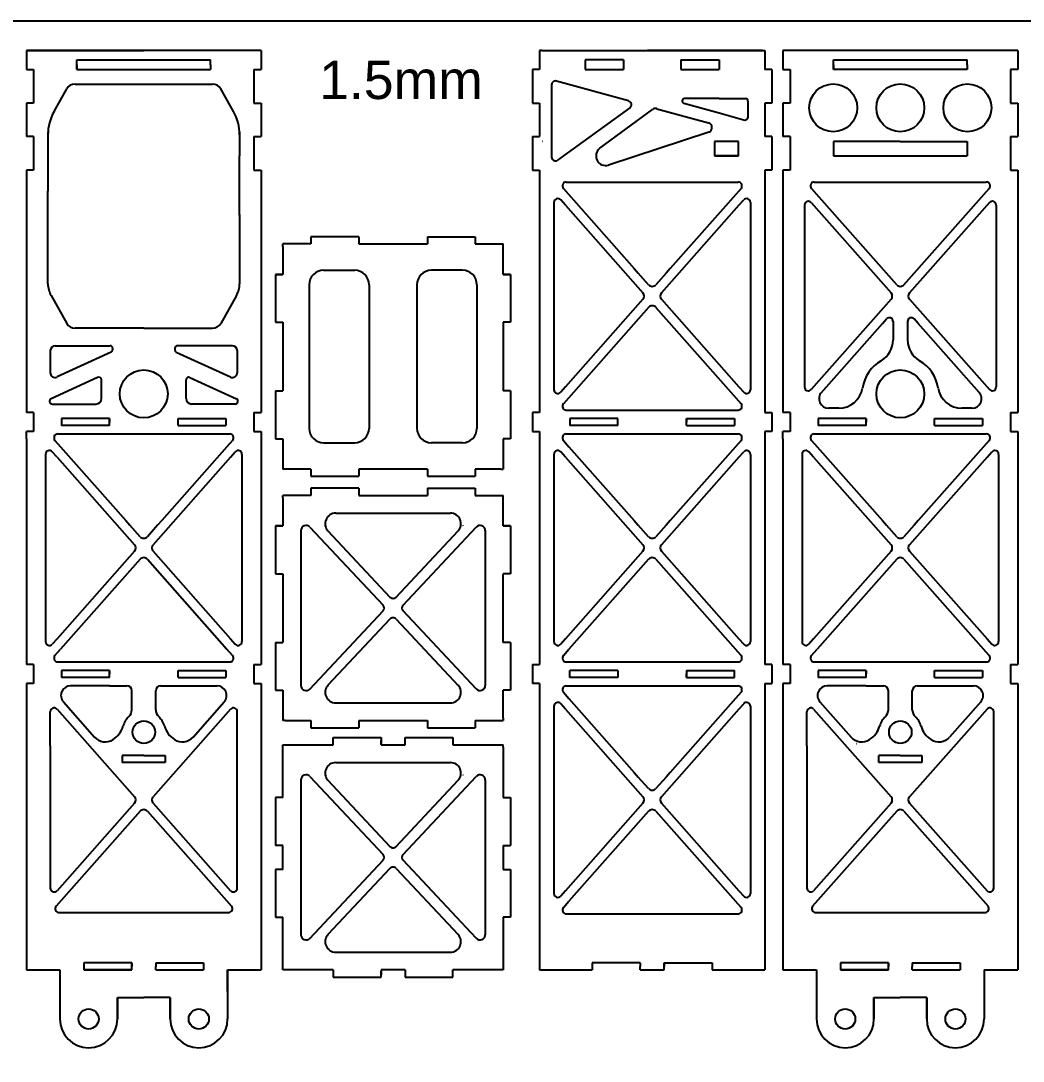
# Model space of a CAD drawing. Header units: millimetres. Extents: x 2149 to 2915, y 1257 to 1694.
# Drawn here: x 2535.9 to 2745.1, y 1474 to 1691.3 of the extents above; entities that cross this region are included whole.
import ezdxf

# ---------------------------------------------------------------- set-up
doc = ezdxf.new("R2010")
doc.units = ezdxf.units.MM
doc.layers.add('1.5mm碳板', color=114, linetype='Continuous')
doc.styles.get("Standard").update_dxf_attribs({"font": 'arial.ttf'})

msp = doc.modelspace()

# ---------------------------------------------------------------- linework, layer by layer
msp.add_lwpolyline([(2375.49, 1691.27), (2915.17, 1691.27), (2915.17, 1257.02), (2375.49, 1257.02)], close=True)
at = {"layer": '1.5mm碳板'}
for p, q in [((2537.01, 1685.1), (2537.01, 1681.1)), ((2537.01, 1685.1), (2537.01, 1681.1)), ((2586.01, 1685.1), (2537.01, 1685.1)), ((2537.01, 1685.1), (2561.51, 1685.1)), ((2586.01, 1685.1), (2586.01, 1681.1)), ((2644.63, 1685.1), (2644.13, 1685.1)), ((2644.13, 1685.1), (2644.13, 1681.1)), ((2644.63, 1685.1), (2690.63, 1685.1)), ((2690.63, 1685.1), (2666.63, 1685.1)), ((2690.63, 1685.1), (2667.63, 1685.1)), ((2690.63, 1685.1), (2691.13, 1685.1)), ((2691.13, 1685.1), (2691.13, 1681.1)), ((2694.92, 1685.1), (2694.92, 1681.1)), ((2694.92, 1685.1), (2694.92, 1681.1)), ((2743.92, 1685.1), (2694.92, 1685.1)), ((2743.92, 1685.1), (2743.92, 1681.1)), ((2547.55, 1682.1), (2547.55, 1683.1)), ((2547.55, 1683.1), (2575.43, 1683.1)), ((2547.55, 1682.1), (2547.55, 1681.1)), ((2547.55, 1681.1), (2547.55, 1682.1)), ((2575.43, 1682.1), (2575.43, 1683.1)), ((2575.43, 1682.1), (2575.43, 1681.1)), ((2661.63, 1683.1), (2653.63, 1683.1)), ((2653.63, 1683.1), (2653.63, 1681.1)), ((2661.63, 1683.1), (2661.63, 1681.1)), ((2673.63, 1683.1), (2673.63, 1681.1)), ((2673.63, 1683.1), (2681.63, 1683.1)), ((2681.63, 1683.1), (2681.63, 1681.1)), ((2705.46, 1682.1), (2705.46, 1683.1)), ((2705.46, 1683.1), (2733.34, 1683.1)), ((2705.46, 1682.1), (2705.46, 1681.1)), ((2705.46, 1681.1), (2705.46, 1682.1)), ((2733.34, 1682.1), (2733.34, 1683.1)), ((2733.34, 1682.1), (2733.34, 1681.1)), ((2537.01, 1681.1), (2538.51, 1681.1)), ((2537.01, 1681.1), (2538.51, 1681.1)), ((2537.01, 1681.1), (2538.51, 1681.1)), ((2538.51, 1681.1), (2538.51, 1674.1)), ((2547.55, 1681.1), (2575.43, 1681.1)), ((2584.51, 1681.1), (2584.51, 1674.1)), ((2584.51, 1681.1), (2586.01, 1681.1)), ((2642.63, 1681.1), (2642.63, 1674.1)), ((2644.13, 1681.1), (2642.63, 1681.1)), ((2642.63, 1681.1), (2642.63, 1674.1)), ((2653.63, 1681.1), (2661.63, 1681.1)), ((2673.63, 1681.1), (2681.63, 1681.1)), ((2692.63, 1681.1), (2691.13, 1681.1)), ((2692.63, 1681.1), (2692.63, 1674.1)), ((2694.92, 1681.1), (2696.42, 1681.1)), ((2696.42, 1681.1), (2696.42, 1674.1)), ((2733.34, 1681.1), (2705.46, 1681.1)), ((2743.92, 1681.1), (2742.42, 1681.1)), ((2743.92, 1681.1), (2742.42, 1681.1)), ((2742.42, 1681.1), (2742.42, 1674.1)), ((2542.8, 1672.35), (2545.44, 1677.05)), ((2547.18, 1678.07), (2561.51, 1678.07)), ((2561.51, 1678.07), (2575.34, 1678.07)), ((2575.34, 1678.07), (2575.84, 1678.07)), ((2580.23, 1672.35), (2577.59, 1677.05)), ((2646.63, 1677.91), (2646.63, 1662.8)), ((2662.7, 1674.54), (2647.64, 1678.68)), ((2681.6, 1675.02), (2674.37, 1675.02)), ((2681.6, 1675.02), (2687.1, 1675.02)), ((2538.51, 1674.1), (2537.01, 1674.1)), ((2537.01, 1674.1), (2537.01, 1672.6)), ((2537.01, 1672.6), (2537.01, 1667.1)), ((2584.51, 1674.1), (2586.01, 1674.1)), ((2586.01, 1674.1), (2586.01, 1667.1)), ((2642.63, 1674.1), (2644.13, 1674.1)), ((2644.13, 1674.1), (2644.13, 1667.1)), ((2662.96, 1673.12), (2647.9, 1662.16)), ((2656.72, 1664.66), (2667.72, 1672.76)), ((2668.57, 1672.92), (2679.38, 1669.95)), ((2674.23, 1674.04), (2681.6, 1672.02)), ((2687.6, 1674.52), (2687.6, 1671.04)), ((2692.63, 1674.1), (2691.13, 1674.1)), ((2691.13, 1674.1), (2691.13, 1667.1)), ((2696.42, 1674.1), (2694.92, 1674.1)), ((2694.92, 1674.1), (2694.92, 1672.6)), ((2694.92, 1672.6), (2694.92, 1667.1)), ((2742.42, 1674.1), (2743.92, 1674.1)), ((2743.92, 1674.1), (2743.92, 1667.1)), ((2681.6, 1672.02), (2686.97, 1670.55)), ((2538.51, 1667.1), (2537.01, 1667.1)), ((2538.51, 1667.1), (2538.51, 1660.1)), ((2541.51, 1668.08), (2541.51, 1663.08)), ((2581.51, 1668.08), (2581.51, 1663.08)), ((2584.51, 1667.1), (2586.01, 1667.1)), ((2584.51, 1667.1), (2584.51, 1660.1)), ((2642.63, 1667.1), (2642.63, 1660.1)), ((2642.63, 1667.1), (2644.13, 1667.1)), ((2644.77, 1666.11), (2644.78, 1666.11)), ((2679.42, 1668.03), (2658.53, 1661.15)), ((2685.63, 1666.1), (2680.63, 1666.1)), ((2680.63, 1666.1), (2680.63, 1663.1)), ((2685.63, 1663.1), (2685.63, 1666.1)), ((2692.63, 1667.1), (2691.13, 1667.1)), ((2692.63, 1667.1), (2692.63, 1660.1)), ((2696.42, 1667.1), (2694.92, 1667.1)), ((2696.42, 1667.1), (2696.42, 1660.1)), ((2719.42, 1666.1), (2705.46, 1666.1)), ((2705.46, 1666.1), (2705.46, 1663.1)), ((2719.42, 1666.1), (2733.34, 1666.1)), ((2733.34, 1666.1), (2733.34, 1663.1)), ((2742.42, 1667.1), (2743.92, 1667.1)), ((2742.42, 1667.1), (2742.42, 1660.1)), ((2541.51, 1663.08), (2541.51, 1655.7)), ((2581.51, 1650.7), (2581.51, 1663.08)), ((2685.63, 1663.1), (2680.63, 1663.1)), ((2680.63, 1663.1), (2685.63, 1663.1)), ((2680.63, 1663.1), (2685.63, 1663.1)), ((2705.46, 1663.1), (2733.34, 1663.1)), ((2537.01, 1660.1), (2537.01, 1611)), ((2538.51, 1660.1), (2537.01, 1660.1)), ((2584.51, 1660.1), (2586.01, 1660.1)), ((2586.01, 1660.1), (2586.01, 1609.5)), ((2642.63, 1660.1), (2644.13, 1660.1)), ((2644.13, 1660.1), (2644.13, 1609.5)), ((2692.63, 1660.1), (2691.13, 1660.1)), ((2691.13, 1660.1), (2691.13, 1609.5)), ((2694.92, 1660.1), (2694.92, 1611)), ((2696.42, 1660.1), (2694.92, 1660.1)), ((2742.42, 1660.1), (2743.92, 1660.1)), ((2743.92, 1660.1), (2743.92, 1609.5)), ((2649.69, 1657.6), (2685.58, 1657.6)), ((2701.47, 1657.6), (2737.37, 1657.6)), ((2541.51, 1650.82), (2541.51, 1655.7)), ((2581.51, 1650.82), (2581.51, 1655.7)), ((2649.09, 1656.27), (2663.89, 1639.54)), ((2686.18, 1656.27), (2671.38, 1639.54)), ((2718.67, 1636.15), (2700.87, 1656.27)), ((2720.17, 1636.15), (2737.96, 1656.27)), ((2647.13, 1653.35), (2647.13, 1614.25)), ((2649.53, 1652.75), (2648.53, 1653.88)), ((2685.73, 1652.75), (2686.73, 1653.88)), ((2688.13, 1653.35), (2688.13, 1614.25)), ((2700.82, 1653.31), (2717.5, 1634.46)), ((2738.02, 1653.31), (2721.34, 1634.46)), ((2649.53, 1652.75), (2665.71, 1634.46)), ((2685.73, 1652.75), (2669.55, 1634.46)), ((2699.42, 1652.78), (2699.42, 1614.81)), ((2739.42, 1652.78), (2739.42, 1614.81)), ((2541.51, 1636.38), (2541.51, 1650.82)), ((2581.51, 1650.82), (2581.51, 1636.38)), ((2596.39, 1644.67), (2590.54, 1644.67)), ((2590.54, 1644.17), (2590.54, 1644.67)), ((2606.39, 1646.17), (2596.39, 1646.17)), ((2596.39, 1646.17), (2596.39, 1644.67)), ((2606.39, 1646.17), (2606.39, 1644.67)), ((2606.39, 1644.67), (2620.7, 1644.67)), ((2620.7, 1646.17), (2630.7, 1646.17)), ((2620.7, 1646.17), (2620.7, 1644.67)), ((2630.7, 1646.17), (2630.7, 1644.67)), ((2630.7, 1644.67), (2636.54, 1644.67)), ((2636.54, 1638.33), (2636.54, 1644.67)), ((2590.54, 1644.17), (2590.54, 1638.33)), ((2589.04, 1638.33), (2590.54, 1638.33)), ((2590.54, 1638.33), (2589.04, 1638.33)), ((2589.04, 1638.33), (2589.04, 1628.33)), ((2599.04, 1639.17), (2605.54, 1639.17)), ((2628.04, 1639.17), (2621.54, 1639.17)), ((2638.04, 1638.33), (2636.54, 1638.33)), ((2636.54, 1638.33), (2638.04, 1638.33)), ((2638.04, 1638.33), (2636.54, 1638.33)), ((2638.04, 1638.33), (2638.04, 1628.33)), ((2663.89, 1639.54), (2664.73, 1638.58)), ((2666.88, 1636.15), (2664.73, 1638.58)), ((2670.53, 1638.58), (2668.38, 1636.15)), ((2671.38, 1639.54), (2670.53, 1638.58)), ((2596.04, 1636.17), (2596.04, 1606.17)), ((2608.54, 1636.17), (2608.54, 1606.17)), ((2618.54, 1636.17), (2618.54, 1606.17)), ((2631.04, 1636.17), (2631.04, 1606.17)), ((2542.16, 1633.93), (2545.44, 1628.09)), ((2580.87, 1633.93), (2577.59, 1628.09)), ((2666.88, 1631.44), (2649.09, 1611.33)), ((2665.71, 1633.14), (2649.53, 1614.85)), ((2668.38, 1631.44), (2686.18, 1611.33)), ((2669.55, 1633.14), (2685.73, 1614.85)), ((2717.5, 1633.14), (2700.82, 1614.28)), ((2721.34, 1633.14), (2738.02, 1614.28)), ((2561.51, 1627.07), (2547.18, 1627.07)), ((2561.51, 1627.07), (2575.34, 1627.07)), ((2575.34, 1627.07), (2575.84, 1627.07)), ((2589.04, 1628.33), (2590.54, 1628.33)), ((2590.54, 1628.33), (2590.54, 1614.01)), ((2638.04, 1628.33), (2636.54, 1628.33)), ((2636.54, 1628.33), (2636.54, 1614.01)), ((2702.97, 1613.69), (2715.67, 1628.06)), ((2715.67, 1628.06), (2716.52, 1629.01)), ((2717.92, 1628.48), (2717.92, 1624.63)), ((2720.92, 1628.48), (2720.92, 1624.63)), ((2723.16, 1628.06), (2722.32, 1629.01)), ((2735.87, 1613.69), (2723.16, 1628.06)), ((2543.01, 1623.41), (2554.51, 1623.41)), ((2555.01, 1622.91), (2555.01, 1622.56)), ((2568.01, 1622.91), (2568.01, 1622.56)), ((2580.01, 1623.41), (2568.51, 1623.41)), ((2542.01, 1622.41), (2542.01, 1617.8)), ((2554.72, 1622.11), (2543.43, 1616.9)), ((2568.3, 1622.11), (2579.6, 1616.9)), ((2581.01, 1622.41), (2581.01, 1617.8)), ((2551.87, 1616.82), (2542.19, 1612.35)), ((2552.68, 1612.41), (2552.68, 1616.3)), ((2570.35, 1612.41), (2570.35, 1616.3)), ((2571.16, 1616.82), (2580.84, 1612.35)), ((2589.04, 1614.01), (2590.54, 1614.01)), ((2589.04, 1614.01), (2589.04, 1604.01)), ((2638.04, 1614.01), (2636.54, 1614.01)), ((2638.04, 1614.01), (2638.04, 1604.01)), ((2649.53, 1614.85), (2648.53, 1613.72)), ((2685.73, 1614.85), (2686.73, 1613.72)), ((2537.01, 1611), (2537.01, 1609.5)), ((2542.43, 1611.26), (2551.53, 1611.26)), ((2580.6, 1611.26), (2571.5, 1611.26)), ((2649.69, 1610), (2685.58, 1610)), ((2694.92, 1611), (2694.92, 1609.5)), ((2706.57, 1610.37), (2704.46, 1610.37)), ((2734.37, 1610.37), (2732.26, 1610.37)), ((2538.51, 1609.5), (2537.01, 1609.5)), ((2538.51, 1609.5), (2538.51, 1605.5)), ((2544.36, 1608.25), (2544.36, 1606.75)), ((2554.36, 1608.25), (2544.36, 1608.25)), ((2554.36, 1607.5), (2554.36, 1608.25)), ((2554.36, 1607.5), (2554.36, 1608.25)), ((2554.36, 1608.25), (2554.36, 1607.5)), ((2554.36, 1606.75), (2554.36, 1607.5)), ((2568.67, 1607.5), (2568.67, 1608.25)), ((2568.67, 1607.5), (2568.67, 1608.25)), ((2568.67, 1608.25), (2578.67, 1608.25)), ((2568.67, 1606.75), (2568.67, 1607.5)), ((2578.67, 1608.25), (2578.67, 1606.75)), ((2584.51, 1609.5), (2586.01, 1609.5)), ((2584.51, 1609.5), (2584.51, 1605.5)), ((2642.63, 1609.5), (2642.63, 1605.5)), ((2644.13, 1609.5), (2642.63, 1609.5)), ((2650.47, 1608.25), (2650.47, 1606.75)), ((2660.47, 1608.25), (2650.47, 1608.25)), ((2660.47, 1607.5), (2660.47, 1608.25)), ((2660.47, 1607.5), (2660.47, 1608.25)), ((2660.47, 1606.75), (2660.47, 1607.5)), ((2674.79, 1607.5), (2674.79, 1608.25)), ((2674.79, 1607.5), (2674.79, 1608.25)), ((2674.79, 1608.25), (2684.79, 1608.25)), ((2674.79, 1608.25), (2674.79, 1607.5)), ((2674.79, 1606.75), (2674.79, 1607.5)), ((2684.79, 1608.25), (2684.79, 1606.75)), ((2691.13, 1609.5), (2692.63, 1609.5)), ((2692.63, 1609.5), (2692.63, 1605.5)), ((2696.42, 1609.5), (2694.92, 1609.5)), ((2696.42, 1609.5), (2696.42, 1605.5)), ((2702.26, 1608.25), (2702.26, 1606.75)), ((2712.26, 1608.25), (2702.26, 1608.25)), ((2712.26, 1607.5), (2712.26, 1608.25)), ((2712.26, 1607.5), (2712.26, 1608.25)), ((2712.26, 1608.25), (2712.26, 1607.5)), ((2712.26, 1606.75), (2712.26, 1607.5)), ((2726.58, 1607.5), (2726.58, 1608.25)), ((2726.58, 1607.5), (2726.58, 1608.25)), ((2726.58, 1608.25), (2736.58, 1608.25)), ((2726.58, 1606.75), (2726.58, 1607.5)), ((2736.58, 1608.25), (2736.58, 1606.75)), ((2742.42, 1609.5), (2743.92, 1609.5)), ((2742.42, 1609.5), (2742.42, 1605.5)), ((2538.51, 1605.5), (2537.01, 1605.5)), ((2537.01, 1604), (2537.01, 1605.5)), ((2554.36, 1606.75), (2544.36, 1606.75)), ((2568.67, 1606.75), (2578.67, 1606.75)), ((2584.51, 1605.5), (2586.01, 1605.5)), ((2586.01, 1605.5), (2586.01, 1562.34)), ((2642.63, 1605.5), (2644.13, 1605.5)), ((2644.13, 1605.5), (2644.13, 1556.9)), ((2660.47, 1606.75), (2650.47, 1606.75)), ((2674.79, 1606.75), (2684.79, 1606.75)), ((2692.63, 1605.5), (2691.13, 1605.5)), ((2691.13, 1605.5), (2691.13, 1556.9)), ((2696.42, 1605.5), (2694.92, 1605.5)), ((2694.92, 1604), (2694.92, 1605.5)), ((2712.26, 1606.75), (2702.26, 1606.75)), ((2726.58, 1606.75), (2736.58, 1606.75)), ((2742.42, 1605.5), (2743.92, 1605.5)), ((2743.92, 1605.5), (2743.92, 1562.34)), ((2537.01, 1604), (2537.01, 1574.13)), ((2542.97, 1603.67), (2544.15, 1602.34)), ((2543.57, 1605), (2579.46, 1605)), ((2580.06, 1603.67), (2578.88, 1602.34)), ((2589.04, 1604.01), (2590.54, 1604.01)), ((2590.54, 1604.01), (2590.54, 1597.67)), ((2599.04, 1603.17), (2605.54, 1603.17)), ((2628.04, 1603.17), (2621.54, 1603.17)), ((2638.04, 1604.01), (2636.54, 1604.01)), ((2636.54, 1604.01), (2636.54, 1597.67)), ((2649.09, 1603.67), (2650.26, 1602.34)), ((2649.69, 1605), (2685.58, 1605)), ((2686.18, 1603.67), (2685, 1602.34)), ((2694.92, 1604), (2694.92, 1574.13)), ((2700.87, 1603.67), (2702.05, 1602.34)), ((2701.47, 1605), (2737.37, 1605)), ((2737.96, 1603.67), (2736.79, 1602.34)), ((2543.41, 1600.15), (2542.41, 1601.28)), ((2544.15, 1602.34), (2557.77, 1586.94)), ((2578.88, 1602.34), (2565.26, 1586.94)), ((2579.62, 1600.15), (2580.62, 1601.28)), ((2649.53, 1600.15), (2648.53, 1601.28)), ((2650.26, 1602.34), (2663.89, 1586.94)), ((2685, 1602.34), (2671.38, 1586.94)), ((2685.73, 1600.15), (2686.73, 1601.28)), ((2701.32, 1600.15), (2700.32, 1601.28)), ((2702.05, 1602.34), (2715.67, 1586.94)), ((2736.79, 1602.34), (2723.16, 1586.94)), ((2737.52, 1600.15), (2738.52, 1601.28)), ((2541.01, 1600.75), (2541.01, 1561.65)), ((2543.41, 1600.15), (2559.59, 1581.86)), ((2579.62, 1600.15), (2563.44, 1581.86)), ((2582.01, 1600.75), (2582.01, 1561.65)), ((2647.13, 1600.75), (2647.13, 1561.65)), ((2649.53, 1600.15), (2665.71, 1581.86)), ((2685.73, 1600.15), (2669.55, 1581.86)), ((2688.13, 1600.75), (2688.13, 1561.65)), ((2698.92, 1600.75), (2698.92, 1561.65)), ((2701.32, 1600.15), (2717.5, 1581.86)), ((2737.52, 1600.15), (2721.34, 1581.86)), ((2739.92, 1600.75), (2739.92, 1561.65)), ((2596.39, 1597.67), (2590.54, 1597.67)), ((2596.39, 1597.67), (2596.39, 1596.17)), ((2606.39, 1597.67), (2606.39, 1596.17)), ((2620.7, 1597.67), (2606.39, 1597.67)), ((2620.7, 1597.67), (2620.7, 1596.17)), ((2630.7, 1597.67), (2630.7, 1596.17)), ((2636.04, 1597.67), (2630.7, 1597.67)), ((2636.04, 1597.67), (2636.54, 1597.67)), ((2596.39, 1596.17), (2606.39, 1596.17)), ((2620.7, 1596.17), (2630.7, 1596.17)), ((2606.39, 1593.66), (2596.39, 1593.66)), ((2596.39, 1593.66), (2596.39, 1592.16)), ((2606.39, 1593.66), (2606.39, 1592.16)), ((2620.7, 1593.66), (2630.7, 1593.66)), ((2620.7, 1593.66), (2620.7, 1592.16)), ((2630.7, 1593.66), (2630.7, 1592.16)), ((2596.39, 1592.16), (2590.54, 1592.16)), ((2590.54, 1591.66), (2590.54, 1592.16)), ((2590.54, 1591.66), (2590.54, 1585.81)), ((2606.39, 1592.16), (2620.7, 1592.16)), ((2630.7, 1592.16), (2636.54, 1592.16)), ((2636.54, 1585.81), (2636.54, 1592.16)), ((2601.57, 1588.46), (2625.52, 1588.46)), ((2557.77, 1586.94), (2558.62, 1585.98)), ((2560.77, 1583.55), (2558.62, 1585.98)), ((2564.41, 1585.98), (2562.26, 1583.55)), ((2565.26, 1586.94), (2564.41, 1585.98)), ((2589.04, 1585.81), (2590.54, 1585.81)), ((2590.54, 1585.81), (2589.04, 1585.81)), ((2589.04, 1585.81), (2589.04, 1575.81)), ((2638.04, 1585.81), (2636.54, 1585.81)), ((2636.54, 1585.81), (2638.04, 1585.81)), ((2638.04, 1585.81), (2638.04, 1575.81)), ((2663.89, 1586.94), (2664.73, 1585.98)), ((2666.88, 1583.55), (2664.73, 1585.98)), ((2670.53, 1585.98), (2668.38, 1583.55)), ((2671.38, 1586.94), (2670.53, 1585.98)), ((2715.67, 1586.94), (2716.52, 1585.98)), ((2718.67, 1583.55), (2716.52, 1585.98)), ((2722.32, 1585.98), (2720.17, 1583.55)), ((2723.16, 1586.94), (2722.32, 1585.98)), ((2594.29, 1584.8), (2594.29, 1552.51)), ((2596.2, 1585.55), (2611.47, 1569.26)), ((2599.96, 1584.75), (2612.9, 1570.95)), ((2614.19, 1570.95), (2627.13, 1584.75)), ((2615.62, 1569.26), (2630.89, 1585.55)), ((2632.79, 1584.83), (2632.79, 1552.47)), ((2559.59, 1580.54), (2543.41, 1562.25)), ((2563.44, 1580.54), (2579.62, 1562.25)), ((2665.71, 1580.54), (2649.53, 1562.25)), ((2669.55, 1580.54), (2685.73, 1562.25)), ((2717.5, 1580.54), (2701.32, 1562.25)), ((2721.34, 1580.54), (2737.52, 1562.25)), ((2560.77, 1578.84), (2544.15, 1560.06)), ((2562.26, 1578.84), (2578.88, 1560.06)), ((2666.88, 1578.84), (2650.26, 1560.06)), ((2668.38, 1578.84), (2685, 1560.06)), ((2718.67, 1578.84), (2702.05, 1560.06)), ((2720.17, 1578.84), (2736.79, 1560.06)), ((2589.04, 1575.81), (2590.54, 1575.81)), ((2590.54, 1575.81), (2590.54, 1561.5)), ((2638.04, 1575.81), (2636.54, 1575.81)), ((2636.54, 1561.5), (2636.54, 1575.81)), ((2537.01, 1574.13), (2537.01, 1556.9)), ((2694.92, 1574.13), (2694.92, 1556.9)), ((2596.17, 1551.73), (2611.47, 1568.05)), ((2612.9, 1566.36), (2599.96, 1552.56)), ((2614.19, 1566.36), (2627.16, 1552.52)), ((2630.89, 1551.76), (2615.62, 1568.05)), ((2543.41, 1562.25), (2542.41, 1561.12)), ((2579.62, 1562.25), (2580.62, 1561.12)), ((2586.01, 1562.34), (2586.01, 1556.9)), ((2649.53, 1562.25), (2648.53, 1561.12)), ((2685.73, 1562.25), (2686.73, 1561.12)), ((2701.32, 1562.25), (2700.32, 1561.12)), ((2737.52, 1562.25), (2738.52, 1561.12)), ((2743.92, 1562.34), (2743.92, 1556.9)), ((2542.97, 1558.73), (2544.15, 1560.06)), ((2580.06, 1558.73), (2578.88, 1560.06)), ((2589.04, 1561.5), (2590.54, 1561.5)), ((2589.04, 1561.5), (2589.04, 1551.5)), ((2638.04, 1561.5), (2636.54, 1561.5)), ((2638.04, 1561.5), (2638.04, 1551.5)), ((2649.09, 1558.73), (2650.26, 1560.06)), ((2686.18, 1558.73), (2685, 1560.06)), ((2700.87, 1558.73), (2702.05, 1560.06)), ((2737.96, 1558.73), (2736.79, 1560.06)), ((2538.51, 1556.9), (2537.01, 1556.9)), ((2538.51, 1556.9), (2538.51, 1552.9)), ((2543.57, 1557.4), (2579.46, 1557.4)), ((2544.36, 1555.65), (2544.36, 1554.15)), ((2554.36, 1555.65), (2544.36, 1555.65)), ((2554.36, 1554.9), (2554.36, 1555.65)), ((2554.36, 1554.9), (2554.36, 1555.65)), ((2554.36, 1555.65), (2554.36, 1554.9)), ((2568.67, 1554.9), (2568.67, 1555.65)), ((2568.67, 1554.9), (2568.67, 1555.65)), ((2568.67, 1555.65), (2578.67, 1555.65)), ((2578.67, 1555.65), (2578.67, 1554.15)), ((2584.51, 1556.9), (2586.01, 1556.9)), ((2584.51, 1556.9), (2584.51, 1552.9)), ((2642.63, 1556.9), (2642.63, 1552.9)), ((2642.63, 1556.9), (2644.13, 1556.9)), ((2649.69, 1557.4), (2685.58, 1557.4)), ((2650.47, 1554.15), (2650.47, 1555.65)), ((2660.47, 1555.65), (2650.47, 1555.65)), ((2660.47, 1555.65), (2660.47, 1554.9)), ((2674.79, 1555.65), (2674.79, 1554.9)), ((2674.79, 1555.65), (2684.79, 1555.65)), ((2684.79, 1554.15), (2684.79, 1555.65)), ((2692.63, 1556.9), (2691.13, 1556.9)), ((2692.63, 1556.9), (2692.63, 1552.9)), ((2696.42, 1556.9), (2694.92, 1556.9)), ((2696.42, 1556.9), (2696.42, 1552.9)), ((2701.47, 1557.4), (2737.37, 1557.4)), ((2702.26, 1555.65), (2702.26, 1554.15)), ((2712.26, 1555.65), (2702.26, 1555.65)), ((2712.26, 1554.9), (2712.26, 1555.65)), ((2712.26, 1554.9), (2712.26, 1555.65)), ((2712.26, 1555.65), (2712.26, 1554.9)), ((2726.58, 1554.9), (2726.58, 1555.65)), ((2726.58, 1554.9), (2726.58, 1555.65)), ((2726.58, 1555.65), (2736.58, 1555.65)), ((2736.58, 1555.65), (2736.58, 1554.15)), ((2742.42, 1556.9), (2743.92, 1556.9)), ((2742.42, 1556.9), (2742.42, 1552.9)), ((2554.36, 1554.15), (2544.36, 1554.15)), ((2554.36, 1554.15), (2554.36, 1554.9)), ((2568.67, 1554.15), (2568.67, 1554.9)), ((2568.67, 1554.15), (2578.67, 1554.15)), ((2660.47, 1554.15), (2650.47, 1554.15)), ((2660.47, 1554.9), (2660.47, 1554.15)), ((2660.47, 1554.9), (2660.47, 1554.15)), ((2674.79, 1554.9), (2674.79, 1554.15)), ((2674.79, 1554.9), (2674.79, 1554.15)), ((2674.79, 1554.15), (2674.79, 1554.9)), ((2674.79, 1554.15), (2684.79, 1554.15)), ((2712.26, 1554.15), (2702.26, 1554.15)), ((2712.26, 1554.15), (2712.26, 1554.9)), ((2726.58, 1554.15), (2726.58, 1554.9)), ((2726.58, 1554.15), (2736.58, 1554.15)), ((2537.01, 1552.9), (2537.01, 1527.1)), ((2538.51, 1552.9), (2537.01, 1552.9)), ((2554.36, 1552.4), (2546.23, 1552.4)), ((2554.36, 1552.4), (2558.01, 1552.4)), ((2559.01, 1548.9), (2559.01, 1551.4)), ((2564.01, 1548.9), (2564.01, 1551.4)), ((2565.01, 1552.4), (2576.8, 1552.4)), ((2584.51, 1552.9), (2586.01, 1552.9)), ((2586.01, 1552.9), (2586.01, 1527.1)), ((2589.04, 1551.5), (2590.54, 1551.5)), ((2590.54, 1551.5), (2590.54, 1545.16)), ((2638.04, 1551.5), (2636.54, 1551.5)), ((2636.54, 1545.66), (2636.54, 1551.5)), ((2644.13, 1552.9), (2642.63, 1552.9)), ((2644.13, 1552.9), (2644.13, 1493.1)), ((2649.09, 1551.07), (2650.26, 1549.74)), ((2649.69, 1552.4), (2685.58, 1552.4)), ((2686.18, 1551.07), (2685, 1549.74)), ((2691.13, 1552.9), (2692.63, 1552.9)), ((2691.13, 1552.9), (2691.13, 1493.1)), ((2694.92, 1552.9), (2694.92, 1527.1)), ((2696.42, 1552.9), (2694.92, 1552.9)), ((2712.26, 1552.4), (2704.14, 1552.4)), ((2712.26, 1552.4), (2715.92, 1552.4)), ((2716.92, 1548.9), (2716.92, 1551.4)), ((2721.92, 1548.9), (2721.92, 1551.4)), ((2722.92, 1552.4), (2734.7, 1552.4)), ((2742.42, 1552.9), (2743.92, 1552.9)), ((2743.92, 1552.9), (2743.92, 1527.1)), ((2544.73, 1549.07), (2551.23, 1541.73)), ((2559.01, 1547.44), (2559.01, 1548.9)), ((2564.01, 1547.44), (2564.01, 1548.9)), ((2571.8, 1541.73), (2578.29, 1549.07)), ((2601.57, 1548.86), (2625.52, 1548.86)), ((2650.26, 1549.74), (2663.89, 1534.34)), ((2685, 1549.74), (2671.38, 1534.34)), ((2702.64, 1549.07), (2709.14, 1541.73)), ((2716.92, 1547.44), (2716.92, 1548.9)), ((2721.92, 1547.44), (2721.92, 1548.9)), ((2736.2, 1549.07), (2729.7, 1541.73)), ((2542.01, 1539.9), (2542.01, 1547.02)), ((2543.41, 1547.55), (2559.59, 1529.26)), ((2579.62, 1547.55), (2563.44, 1529.26)), ((2581.01, 1510.18), (2581.01, 1547.02)), ((2647.13, 1548.15), (2647.13, 1509.05)), ((2649.53, 1547.55), (2648.53, 1548.68)), ((2649.53, 1547.55), (2665.71, 1529.26)), ((2685.73, 1547.55), (2669.55, 1529.26)), ((2685.73, 1547.55), (2686.73, 1548.68)), ((2688.13, 1548.15), (2688.13, 1509.05)), ((2699.92, 1539.9), (2699.92, 1547.02)), ((2701.32, 1547.55), (2717.5, 1529.26)), ((2737.52, 1547.55), (2721.34, 1529.26)), ((2738.92, 1510.18), (2738.92, 1547.02)), ((2591.04, 1545.16), (2590.54, 1545.16)), ((2591.04, 1545.16), (2596.39, 1545.16)), ((2596.39, 1545.16), (2596.39, 1543.66)), ((2606.39, 1545.16), (2606.39, 1543.66)), ((2606.39, 1545.16), (2620.7, 1545.16)), ((2620.7, 1545.16), (2620.7, 1543.66)), ((2630.7, 1545.16), (2630.7, 1543.66)), ((2630.7, 1545.16), (2636.54, 1545.16)), ((2636.54, 1545.66), (2636.54, 1545.16)), ((2596.39, 1543.66), (2606.39, 1543.66)), ((2620.7, 1543.66), (2630.7, 1543.66)), ((2552.39, 1540.4), (2552.41, 1540.4)), ((2590.54, 1540.1), (2601.04, 1540.1)), ((2590.54, 1529.1), (2590.54, 1540.1)), ((2601.04, 1540.1), (2601.04, 1541.6)), ((2601.04, 1541.6), (2611.04, 1541.6)), ((2611.04, 1541.6), (2611.04, 1541.1)), ((2611.04, 1540.35), (2611.04, 1541.1)), ((2611.04, 1540.35), (2611.04, 1541.1)), ((2611.04, 1541.1), (2611.04, 1540.35)), ((2611.04, 1540.1), (2611.04, 1540.35)), ((2611.04, 1540.1), (2616.04, 1540.1)), ((2616.04, 1541.6), (2626.04, 1541.6)), ((2616.04, 1540.1), (2616.04, 1541.6)), ((2626.04, 1541.6), (2626.04, 1540.1)), ((2626.04, 1540.1), (2636.54, 1540.1)), ((2636.54, 1539.6), (2636.54, 1540.1)), ((2710.3, 1540.4), (2710.31, 1540.4)), ((2542.01, 1539.9), (2542.01, 1510.18)), ((2561.51, 1537.9), (2557.01, 1537.9)), ((2557.01, 1537.9), (2557.01, 1536.4)), ((2561.51, 1537.9), (2566.01, 1537.9)), ((2566.01, 1537.9), (2566.01, 1536.4)), ((2636.54, 1539.6), (2636.54, 1529.1)), ((2699.92, 1539.9), (2699.92, 1510.18)), ((2719.42, 1537.9), (2714.92, 1537.9)), ((2714.92, 1536.4), (2714.92, 1537.9)), ((2719.42, 1537.9), (2723.92, 1537.9)), ((2723.92, 1537.9), (2723.92, 1536.4)), ((2566.01, 1536.4), (2557.01, 1536.4)), ((2601.57, 1536.4), (2625.52, 1536.4)), ((2723.92, 1536.4), (2714.92, 1536.4)), ((2663.89, 1534.34), (2664.73, 1533.38)), ((2671.38, 1534.34), (2670.53, 1533.38)), ((2594.29, 1532.74), (2594.29, 1500.46)), ((2596.2, 1533.49), (2611.47, 1517.2)), ((2599.96, 1532.69), (2612.9, 1518.89)), ((2614.19, 1518.89), (2627.13, 1532.69)), ((2615.62, 1517.2), (2630.89, 1533.49)), ((2632.79, 1532.77), (2632.79, 1500.41)), ((2666.88, 1530.95), (2664.73, 1533.38)), ((2670.53, 1533.38), (2668.38, 1530.95)), ((2537.01, 1527.1), (2537.01, 1493.1)), ((2559.59, 1527.94), (2543.41, 1509.65)), ((2563.44, 1527.94), (2579.62, 1509.65)), ((2586.01, 1527.1), (2586.01, 1493.1)), ((2590.54, 1529.1), (2589.04, 1529.1)), ((2589.04, 1529.1), (2589.04, 1519.1)), ((2636.54, 1529.1), (2638.04, 1529.1)), ((2638.04, 1529.1), (2638.04, 1519.1)), ((2665.71, 1527.94), (2649.53, 1509.65)), ((2669.55, 1527.94), (2685.73, 1509.65)), ((2694.92, 1527.1), (2694.92, 1493.1)), ((2717.5, 1527.94), (2701.32, 1509.65)), ((2721.34, 1527.94), (2737.52, 1509.65)), ((2743.92, 1527.1), (2743.92, 1493.1)), ((2560.77, 1526.24), (2543.22, 1506.41)), ((2562.26, 1526.24), (2579.81, 1506.41)), ((2666.88, 1526.24), (2650.26, 1507.46)), ((2668.38, 1526.24), (2685, 1507.46)), ((2718.67, 1526.24), (2701.12, 1506.41)), ((2720.17, 1526.24), (2737.72, 1506.41)), ((2590.54, 1519.1), (2589.04, 1519.1)), ((2590.54, 1514.1), (2590.54, 1519.1)), ((2636.54, 1519.1), (2638.04, 1519.1)), ((2636.54, 1519.1), (2636.54, 1514.1)), ((2590.54, 1514.1), (2589.04, 1514.1)), ((2589.04, 1514.1), (2589.04, 1504.1)), ((2596.17, 1499.68), (2611.47, 1516)), ((2612.9, 1514.31), (2599.96, 1500.5)), ((2614.19, 1514.31), (2627.16, 1500.47)), ((2630.89, 1499.7), (2615.62, 1516)), ((2636.54, 1514.1), (2638.04, 1514.1)), ((2638.04, 1514.1), (2638.04, 1504.1)), ((2649.53, 1509.65), (2648.53, 1508.52)), ((2685.73, 1509.65), (2686.73, 1508.52)), ((2649.09, 1506.13), (2650.26, 1507.46)), ((2686.18, 1506.13), (2685, 1507.46)), ((2543.82, 1505.08), (2579.21, 1505.08)), ((2589.04, 1504.1), (2590.54, 1504.1)), ((2590.54, 1493.1), (2590.54, 1504.1)), ((2638.04, 1504.1), (2636.54, 1504.1)), ((2636.54, 1504.1), (2636.54, 1493.1)), ((2649.69, 1504.8), (2685.58, 1504.8)), ((2701.72, 1505.08), (2737.12, 1505.08)), ((2601.57, 1496.8), (2625.52, 1496.8)), ((2549.01, 1494.6), (2549.01, 1493.1)), ((2559.01, 1494.6), (2549.01, 1494.6)), ((2559.01, 1493.85), (2559.01, 1494.6)), ((2559.01, 1493.85), (2559.01, 1494.6)), ((2559.01, 1494.6), (2559.01, 1493.85)), ((2564.01, 1494.6), (2574.01, 1494.6)), ((2564.01, 1494.6), (2564.01, 1493.85)), ((2574.01, 1494.6), (2574.01, 1493.1)), ((2655.13, 1494.6), (2655.13, 1493.1)), ((2665.13, 1494.6), (2655.13, 1494.6)), ((2665.13, 1494.6), (2665.13, 1493.85)), ((2670.13, 1493.85), (2670.13, 1494.6)), ((2670.13, 1493.85), (2670.13, 1494.6)), ((2670.13, 1494.6), (2680.13, 1494.6)), ((2670.13, 1494.6), (2670.13, 1493.85)), ((2680.13, 1494.6), (2680.13, 1493.1)), ((2706.92, 1494.6), (2706.92, 1493.1)), ((2716.92, 1494.6), (2706.92, 1494.6)), ((2716.92, 1493.85), (2716.92, 1494.6)), ((2716.92, 1493.85), (2716.92, 1494.6)), ((2716.92, 1494.6), (2716.92, 1493.85)), ((2721.92, 1494.6), (2731.92, 1494.6)), ((2721.92, 1494.6), (2721.92, 1493.85)), ((2731.92, 1494.6), (2731.92, 1493.1)), ((2537.01, 1493.1), (2544.01, 1493.1)), ((2544.01, 1493.1), (2544.01, 1482.86)), ((2559.01, 1493.1), (2549.01, 1493.1)), ((2549.01, 1493.1), (2559.01, 1493.1)), ((2559.01, 1493.1), (2559.01, 1493.85)), ((2564.01, 1493.1), (2564.01, 1493.85)), ((2564.01, 1493.1), (2574.01, 1493.1)), ((2564.01, 1493.1), (2574.01, 1493.1)), ((2579.01, 1493.1), (2586.01, 1493.1)), ((2579.01, 1488.62), (2579.01, 1493.1)), ((2579.01, 1493.1), (2579.01, 1482.86)), ((2601.04, 1493.1), (2590.54, 1493.1)), ((2601.04, 1493.1), (2601.04, 1491.6)), ((2611.04, 1493.1), (2611.04, 1492.85)), ((2616.04, 1493.1), (2611.04, 1493.1)), ((2611.04, 1492.85), (2611.04, 1492.1)), ((2611.04, 1492.85), (2611.04, 1492.1)), ((2611.04, 1492.1), (2611.04, 1492.85)), ((2616.04, 1493.1), (2616.04, 1491.6)), ((2626.04, 1491.6), (2626.04, 1493.1)), ((2636.54, 1493.1), (2626.04, 1493.1)), ((2644.13, 1493.1), (2644.63, 1493.1)), ((2644.63, 1493.1), (2655.13, 1493.1)), ((2665.13, 1493.1), (2665.13, 1493.85)), ((2665.13, 1493.1), (2670.13, 1493.1)), ((2670.13, 1493.1), (2670.13, 1493.85)), ((2680.13, 1493.1), (2691.13, 1493.1)), ((2694.92, 1493.1), (2701.92, 1493.1)), ((2701.92, 1493.1), (2701.92, 1482.86)), ((2716.92, 1493.1), (2706.92, 1493.1)), ((2706.92, 1493.1), (2716.92, 1493.1)), ((2716.92, 1493.1), (2716.92, 1493.85)), ((2721.92, 1493.1), (2721.92, 1493.85)), ((2721.92, 1493.1), (2731.92, 1493.1)), ((2721.92, 1493.1), (2731.92, 1493.1)), ((2736.92, 1493.1), (2743.92, 1493.1)), ((2736.92, 1493.1), (2736.92, 1482.86)), ((2601.04, 1491.6), (2611.04, 1491.6)), ((2611.04, 1491.6), (2611.04, 1492.1)), ((2616.04, 1491.6), (2626.04, 1491.6)), ((2556.01, 1487.34), (2556.01, 1482.86)), ((2556.01, 1482.86), (2556.01, 1487.34)), ((2556.01, 1487.34), (2561.51, 1487.34)), ((2567.01, 1487.34), (2561.51, 1487.34)), ((2567.01, 1487.34), (2567.01, 1482.86)), ((2567.01, 1482.86), (2567.01, 1487.34)), ((2713.92, 1487.34), (2713.92, 1482.86)), ((2713.92, 1482.86), (2713.92, 1487.34)), ((2713.92, 1487.34), (2719.42, 1487.34)), ((2724.92, 1487.34), (2719.42, 1487.34)), ((2724.92, 1487.34), (2724.92, 1482.86)), ((2724.92, 1482.86), (2724.92, 1487.34))]:
    msp.add_line(p, q, dxfattribs=at)
for centre, radius in [((2705.42, 1673.1), 5), ((2719.42, 1673.1), 5), ((2733.42, 1673.1), 5), ((2561.51, 1613.37), 5), ((2719.42, 1613.37), 5), ((2561.51, 1542.75), 2.35), ((2719.42, 1542.75), 2.35), ((2550.01, 1482.86), 2.1), ((2573.01, 1482.86), 2.1), ((2707.92, 1482.86), 2.1), ((2730.92, 1482.86), 2.1)]:
    msp.add_circle(centre, radius, dxfattribs=at)
for centre, radius, start, end in [((2547.18, 1676.07), 2, 90, 150.6422), ((2575.84, 1676.07), 2, 29.3578, 90), ((2647.43, 1677.91), 0.8, 74.6085, 180), ((2674.37, 1674.52), 0.5, 90, 254.685), ((2687.1, 1674.52), 0.5, 360, 90), ((2662.49, 1673.77), 0.8, 306.0553, 74.6085), ((2668.31, 1671.96), 1, 74.6085, 126.3728), ((2551.51, 1667.45), 10, 150.6422, 180), ((2571.51, 1667.45), 10, 0, 29.3578), ((2687.1, 1671.04), 0.5, 254.685, 360), ((2679.11, 1668.98), 1, 288.2293, 74.6085), ((2657.9, 1663.05), 2, 126.3728, 288.2293), ((2647.43, 1662.8), 0.8, 180, 306.0553), ((2649.69, 1656.8), 0.8, 90, 221.5016), ((2685.58, 1656.8), 0.8, 318.4984, 90), ((2701.47, 1656.8), 0.8, 90, 221.5016), ((2737.37, 1656.8), 0.8, 318.4984, 90), ((2647.93, 1653.35), 0.8, 41.5016, 180), ((2687.33, 1653.35), 0.8, 0, 138.4984), ((2700.22, 1652.78), 0.8, 41.5016, 180), ((2738.62, 1652.78), 0.8, 0, 138.4984), ((2599.04, 1636.17), 3, 90, 180), ((2605.54, 1636.17), 3, 0, 90), ((2621.54, 1636.17), 3, 90, 180), ((2628.04, 1636.17), 3, 0, 90), ((2546.51, 1636.38), 5, 180, 209.3578), ((2576.51, 1636.38), 5, 330.6422, 0), ((2667.63, 1636.82), 1, 221.5016, 318.4984), ((2719.42, 1636.82), 1, 221.5016, 318.4984), ((2664.96, 1633.8), 1, 318.4984, 41.5016), ((2670.3, 1633.8), 1, 138.4984, 221.5016), ((2716.75, 1633.8), 1, 318.4984, 41.5016), ((2722.09, 1633.8), 1, 138.4984, 221.5016), ((2667.63, 1630.78), 1, 41.5016, 138.4984), ((2717.12, 1628.48), 0.8, 0, 138.4984), ((2721.72, 1628.48), 0.8, 41.5016, 180), ((2547.18, 1629.07), 2, 209.3578, 270), ((2575.84, 1629.07), 2, 270, 330.6422), ((2543.01, 1622.41), 1, 90, 180), ((2554.51, 1622.91), 0.5, 0, 90), ((2568.51, 1622.91), 0.5, 90, 180), ((2580.01, 1622.41), 1, 0, 90), ((2712.92, 1624.63), 5, 300, 0), ((2725.92, 1624.63), 5, 180, 240), ((2554.51, 1622.56), 0.5, 294.7752, 0), ((2568.51, 1622.56), 0.5, 180, 245.2248), ((2719.42, 1613.37), 8, 120, 171.1501), ((2719.42, 1613.37), 8, 8.8499, 60), ((2543.01, 1617.8), 1, 180, 294.7752), ((2552.11, 1616.3), 0.574, 0, 114.7751), ((2570.92, 1616.3), 0.574, 65.2249, 180), ((2580.01, 1617.8), 1, 245.2248, 0), ((2647.93, 1614.25), 0.8, 180, 318.4984), ((2687.33, 1614.25), 0.8, 221.5016, 0), ((2700.22, 1614.81), 0.8, 180, 318.4984), ((2706.57, 1615.37), 5, 270, 351.1501), ((2732.26, 1615.37), 5, 188.8499, 270), ((2738.62, 1614.81), 0.8, 221.5016, 0), ((2542.43, 1611.83), 0.574, 114.7751, 270), ((2551.53, 1612.41), 1.15, 270, 0), ((2571.5, 1612.41), 1.15, 180, 270), ((2580.6, 1611.83), 0.574, 270, 65.2249), ((2704.46, 1612.37), 2, 138.4984, 270), ((2734.37, 1612.37), 2, 270, 41.5016), ((2649.69, 1610.8), 0.8, 138.4984, 270), ((2685.58, 1610.8), 0.8, 270, 41.5016), ((2599.04, 1606.17), 3, 180, 270), ((2605.54, 1606.17), 3, 270, 0), ((2621.54, 1606.17), 3, 180, 270), ((2628.04, 1606.17), 3, 270, 0), ((2543.57, 1604.2), 0.8, 90, 221.5016), ((2579.46, 1604.2), 0.8, 318.4984, 90), ((2649.69, 1604.2), 0.8, 90, 221.5016), ((2685.58, 1604.2), 0.8, 318.4984, 90), ((2701.47, 1604.2), 0.8, 90, 221.5016), ((2737.37, 1604.2), 0.8, 318.4984, 90), ((2541.81, 1600.75), 0.8, 41.5016, 180), ((2581.21, 1600.75), 0.8, 0, 138.4984), ((2647.93, 1600.75), 0.8, 41.5016, 180), ((2687.33, 1600.75), 0.8, 0, 138.4984), ((2699.72, 1600.75), 0.8, 41.5016, 180), ((2739.12, 1600.75), 0.8, 0, 138.4984), ((2601.57, 1586.26), 2.2, 90, 223.1524), ((2625.52, 1586.26), 2.2, 316.8477, 90), ((2595.39, 1584.8), 1.1, 43.1524, 180), ((2626.55, 1587.36), 2.2, 316.8462, 318.1048), ((2631.69, 1584.8), 1.1, 359.9986, 136.8462), ((2561.51, 1584.22), 1, 221.5016, 318.4984), ((2667.63, 1584.22), 1, 221.5016, 318.4984), ((2719.42, 1584.22), 1, 221.5016, 318.4984), ((2558.84, 1581.2), 1, 318.4984, 41.5016), ((2564.18, 1581.2), 1, 138.4984, 221.5016), ((2664.96, 1581.2), 1, 318.4984, 41.5016), ((2670.3, 1581.2), 1, 138.4984, 221.5016), ((2716.75, 1581.2), 1, 318.4984, 41.5016), ((2722.09, 1581.2), 1, 138.4984, 221.5016), ((2561.51, 1578.18), 1, 41.5016, 138.4984), ((2667.63, 1578.18), 1, 41.5016, 138.4984), ((2719.42, 1578.18), 1, 41.5016, 138.4984), ((2613.54, 1571.55), 0.88, 223.1524, 316.8477), ((2610.83, 1568.66), 0.88, 316.8477, 43.1524), ((2616.26, 1568.66), 0.88, 136.8461, 223.1555), ((2613.54, 1565.76), 0.88, 43.1524, 136.8494), ((2541.81, 1561.65), 0.8, 180, 318.4984), ((2581.21, 1561.65), 0.8, 221.5016, 0), ((2647.93, 1561.65), 0.8, 180, 318.4984), ((2687.33, 1561.65), 0.8, 221.5016, 0), ((2699.72, 1561.65), 0.8, 180, 318.4984), ((2739.12, 1561.65), 0.8, 221.5016, 0), ((2543.57, 1558.2), 0.8, 138.4984, 270), ((2579.46, 1558.2), 0.8, 270, 41.5016), ((2649.69, 1558.2), 0.8, 138.4984, 270), ((2685.58, 1558.2), 0.8, 270, 41.5016), ((2701.47, 1558.2), 0.8, 138.4984, 270), ((2737.37, 1558.2), 0.8, 270, 41.5016), ((2546.23, 1550.4), 2, 90, 221.5016), ((2558.01, 1551.4), 1, 0, 90), ((2565.01, 1551.4), 1, 90, 180), ((2576.8, 1550.4), 2, 318.4984, 90), ((2595.39, 1552.51), 1.1, 180.0016, 316.8492), ((2601.57, 1551.06), 2.2, 136.8494, 270.0016), ((2625.52, 1551.06), 2.2, 270.0016, 43.1539), ((2631.69, 1552.51), 1.1, 223.1554, 0.003), ((2649.69, 1551.6), 0.8, 90, 221.5016), ((2685.58, 1551.6), 0.8, 318.4984, 90), ((2704.14, 1550.4), 2, 90, 221.5016), ((2715.92, 1551.4), 1, 0, 90), ((2722.92, 1551.4), 1, 90, 180), ((2734.7, 1550.4), 2, 318.4984, 90), ((2647.93, 1548.15), 0.8, 41.5016, 180), ((2687.33, 1548.15), 0.8, 0, 138.4984), ((2542.81, 1547.02), 0.8, 41.5016, 180), ((2557.01, 1547.44), 2, 313.8131, 0), ((2566.01, 1547.44), 2, 180, 226.1869), ((2580.21, 1547.02), 0.8, 0, 138.4984), ((2700.72, 1547.02), 0.8, 41.5016, 180), ((2714.92, 1547.44), 2, 313.8131, 0), ((2723.92, 1547.44), 2, 180, 226.1869), ((2738.12, 1547.02), 0.8, 0, 138.4984), ((2561.51, 1542.75), 4.5, 133.8131, 163.8026), ((2561.51, 1542.75), 4.5, 16.1974, 46.1869), ((2719.42, 1542.75), 4.5, 133.8131, 163.8026), ((2719.42, 1542.75), 4.5, 16.1974, 46.1869), ((2552.39, 1545.4), 5, 302.8905, 343.8026), ((2570.64, 1545.4), 5, 196.1974, 237.1095), ((2710.3, 1545.4), 5, 302.8905, 343.8026), ((2728.54, 1545.4), 5, 196.1974, 237.1095), ((2553.48, 1543.72), 3, 221.5016, 302.8905), ((2569.55, 1543.72), 3, 237.1095, 318.4984), ((2711.38, 1543.72), 3, 221.5016, 302.8905), ((2727.46, 1543.72), 3, 237.1095, 318.4984), ((2601.57, 1534.2), 2.2, 90, 223.1524), ((2625.52, 1534.2), 2.2, 316.8477, 90), ((2595.39, 1532.74), 1.1, 43.1524, 180), ((2626.55, 1535.3), 2.2, 316.8462, 318.1048), ((2631.69, 1532.74), 1.1, 359.9986, 136.8462), ((2558.84, 1528.6), 1, 318.4984, 41.5016), ((2564.18, 1528.6), 1, 138.4984, 221.5016), ((2664.96, 1528.6), 1, 318.4984, 41.5016), ((2667.63, 1531.62), 1, 221.5016, 318.4984), ((2670.3, 1528.6), 1, 138.4984, 221.5016), ((2716.75, 1528.6), 1, 318.4984, 41.5016), ((2722.09, 1528.6), 1, 138.4984, 221.5016), ((2561.51, 1525.58), 1, 41.5016, 138.4984), ((2667.63, 1525.58), 1, 41.5016, 138.4984), ((2719.42, 1525.58), 1, 41.5016, 138.4984), ((2613.54, 1519.49), 0.88, 223.1524, 316.8477), ((2610.83, 1516.6), 0.88, 316.8477, 43.1524), ((2616.26, 1516.6), 0.88, 136.8461, 223.1555), ((2613.54, 1513.7), 0.88, 43.1524, 136.8494), ((2542.81, 1510.18), 0.8, 180, 318.4984), ((2580.21, 1510.18), 0.8, 221.5016, 0), ((2700.72, 1510.18), 0.8, 180, 318.4984), ((2738.12, 1510.18), 0.8, 221.5016, 0), ((2647.93, 1509.05), 0.8, 180, 318.4984), ((2687.33, 1509.05), 0.8, 221.5016, 0), ((2543.82, 1505.88), 0.8, 138.4984, 270), ((2579.21, 1505.88), 0.8, 270, 41.5016), ((2649.69, 1505.6), 0.8, 138.4984, 270), ((2685.58, 1505.6), 0.8, 270, 41.5016), ((2701.72, 1505.88), 0.8, 138.4984, 270), ((2737.12, 1505.88), 0.8, 270, 41.5016), ((2595.39, 1500.46), 1.1, 180.0016, 316.8492), ((2601.57, 1499), 2.2, 136.8494, 270.0016), ((2625.52, 1499), 2.2, 270.0016, 43.1539), ((2631.69, 1500.46), 1.1, 223.1554, 0.003), ((2550.01, 1482.86), 6, 180, 0), ((2573.01, 1482.86), 6, 180, 0), ((2707.92, 1482.86), 6, 180, 0), ((2730.92, 1482.86), 6, 180, 0)]:
    msp.add_arc(centre, radius, start, end, dxfattribs=at)

# ---------------------------------------------------------------- texts
at = {"insert": (2598.12, 1682.93), "char_height": 8, "attachment_point": 1}
msp.add_mtext_dynamic_manual_height_columns('1.5mm', width=42.4283, gutter_width=12.5, heights=[0], dxfattribs=at)

doc.saveas('drawing.dxf')
